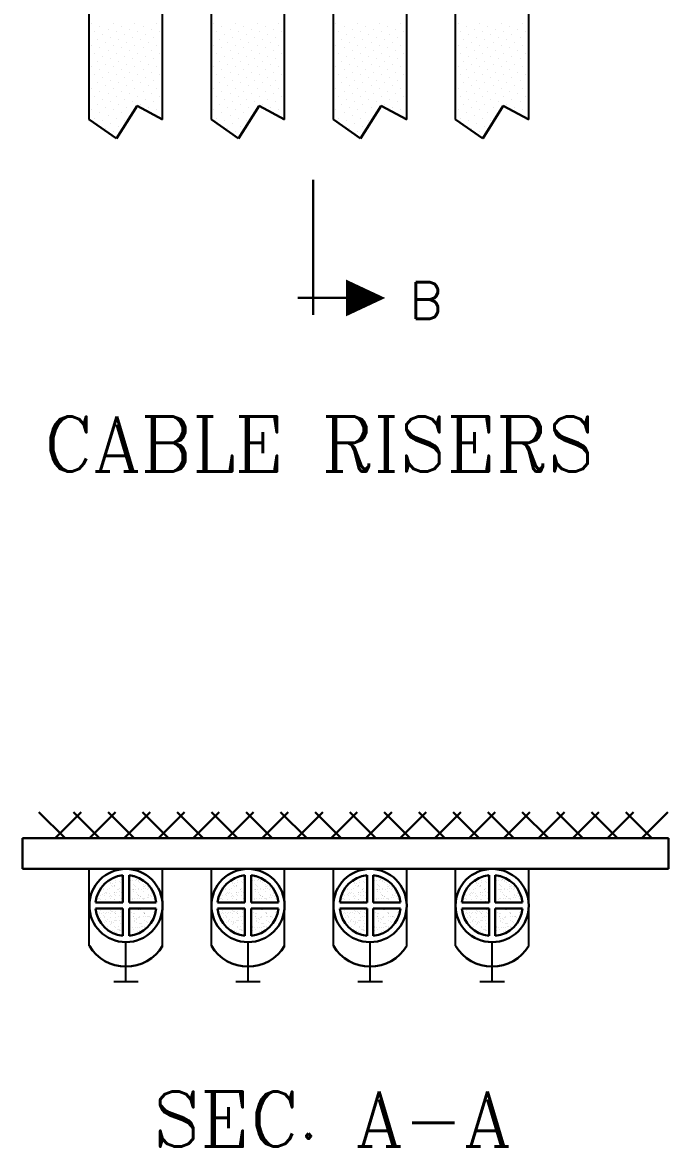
# Model space of a CAD drawing. Extents: x -508 to 92, y -98 to -31.
# Drawn here: x -126.67 to -121.66, y -60.03 to -51.32 of the extents above; entities that cross this region are included whole.
import ezdxf
from ezdxf.enums import TextEntityAlignment as Align

# ---------------------------------------------------------------- set-up
doc = ezdxf.new("R2010")
doc.units = 0
doc.header["$MEASUREMENT"] = 0
doc.linetypes.add('CENTER', pattern=[2, 1.25, -0.25, 0.25, -0.25])
doc.layers.get('0').update_dxf_attribs({"linetype": 'CONTINUOUS', "lineweight": 30})
doc.layers.add('BLUE', color=3, linetype='CONTINUOUS')
doc.layers.add('SPARE', color=7, linetype='CONTINUOUS')
doc.styles.add('ROMANC', font='ROMANC')
doc.styles.add('S', font='ROMANS')

# ---------------------------------------------------------------- blocks, each defined once
blk = doc.blocks.new('*X17')
at = {"color": 0}
for p, q in [((19.5571, 14.1012), (19.3438, 14.3145)), ((19.4752, 14.1012), (19.6885, 14.3145)), ((19.8399, 14.1012), (19.6267, 14.3145)), ((19.7581, 14.1012), (19.9713, 14.3145)), ((20.1228, 14.1012), (19.9095, 14.3145)), ((20.0409, 14.1012), (20.2542, 14.3145)), ((20.4056, 14.1012), (20.1923, 14.3145)), ((20.3237, 14.1012), (20.537, 14.3145)), ((20.6885, 14.1012), (20.4752, 14.3145)), ((20.6066, 14.1012), (20.8199, 14.3145)), ((20.9713, 14.1012), (20.758, 14.3145)), ((20.8894, 14.1012), (21.1027, 14.3145)), ((21.2541, 14.1012), (21.0409, 14.3145)), ((21.1723, 14.1012), (21.3855, 14.3145)), ((21.537, 14.1012), (21.3237, 14.3145)), ((21.4551, 14.1012), (21.6684, 14.3145)), ((21.8198, 14.1012), (21.6066, 14.3145)), ((21.738, 14.1012), (21.9512, 14.3145)), ((22.1027, 14.1012), (21.8894, 14.3145)), ((22.0208, 14.1012), (22.2341, 14.3145)), ((22.3855, 14.1012), (22.1722, 14.3145)), ((22.3036, 14.1012), (22.5169, 14.3145)), ((22.6684, 14.1012), (22.4551, 14.3145)), ((22.5865, 14.1012), (22.7997, 14.3145)), ((22.9512, 14.1012), (22.7379, 14.3145)), ((22.8693, 14.1012), (23.0826, 14.3145)), ((23.234, 14.1012), (23.0208, 14.3145)), ((23.1522, 14.1012), (23.3654, 14.3145)), ((23.5169, 14.1012), (23.3036, 14.3145)), ((23.435, 14.1012), (23.6483, 14.3145)), ((23.7997, 14.1012), (23.5865, 14.3145)), ((23.7179, 14.1012), (23.9311, 14.3145)), ((24.0826, 14.1012), (23.8693, 14.3145)), ((24.0007, 14.1012), (24.214, 14.3145)), ((24.3654, 14.1012), (24.1521, 14.3145)), ((24.2835, 14.1012), (24.4968, 14.3145))]:
    blk.add_line(p, q, dxfattribs=at)
blk = doc.blocks.new('*X16')
at = {"color": 0}
for p, q in [((19.8912, 13.7262), (19.8912, 13.7262)), ((19.9193, 13.744), (19.9193, 13.744)), ((19.9295, 13.7409), (19.9295, 13.7409)), ((19.932, 13.7315), (19.932, 13.7315)), ((19.9476, 13.7336), (19.9476, 13.7336)), ((19.9598, 13.775), (19.9598, 13.775)), ((19.9711, 13.7548), (19.9711, 13.7548)), ((19.972, 13.7368), (19.972, 13.7368)), ((19.9935, 13.7912), (19.9935, 13.7912)), ((20.0003, 13.7469), (20.0003, 13.7469)), ((20.0064, 13.792), (20.0064, 13.792)), ((20.0127, 13.7422), (20.0127, 13.7422)), ((20.019, 13.7839), (20.019, 13.7839)), ((20.0196, 13.7673), (20.0196, 13.7673)), ((20.0283, 13.7442), (20.0283, 13.7442)), ((20.0935, 13.7528), (20.0935, 13.7528)), ((20.0998, 13.7922), (20.0998, 13.7922)), ((20.1091, 13.7549), (20.1091, 13.7549)), ((20.1098, 13.7936), (20.1098, 13.7936)), ((20.1125, 13.7841), (20.1125, 13.7841)), ((20.1175, 13.7776), (20.1175, 13.7776)), ((20.1335, 13.7581), (20.1335, 13.7581)), ((20.1397, 13.7662), (20.1397, 13.7662)), ((20.1452, 13.7612), (20.1452, 13.7612)), ((20.1556, 13.7475), (20.1556, 13.7475)), ((20.158, 13.7551), (20.158, 13.7551)), ((20.1713, 13.7373), (20.1713, 13.7373)), ((20.1742, 13.7634), (20.1742, 13.7634)), ((19.8381, 13.6415), (19.8381, 13.6415)), ((19.868, 13.6414), (19.868, 13.6414)), ((19.8691, 13.6873), (19.8691, 13.6873)), ((19.8747, 13.6822), (19.8747, 13.6822)), ((19.8789, 13.6469), (19.8789, 13.6469)), ((19.8806, 13.6334), (19.8806, 13.6334)), ((19.8831, 13.7162), (19.8831, 13.7162)), ((19.885, 13.6584), (19.885, 13.6584)), ((19.8945, 13.6489), (19.8945, 13.6489)), ((19.9008, 13.6583), (19.9008, 13.6583)), ((19.9019, 13.6795), (19.9019, 13.6795)), ((19.9189, 13.6522), (19.9189, 13.6522)), ((19.9212, 13.6862), (19.9212, 13.6862)), ((19.9372, 13.7167), (19.9372, 13.7167)), ((19.9498, 13.7086), (19.9498, 13.7086)), ((19.9593, 13.7136), (19.9593, 13.7136)), ((19.9596, 13.6575), (19.9596, 13.6575)), ((19.9614, 13.6416), (19.9614, 13.6416)), ((19.9617, 13.7172), (19.9617, 13.7172)), ((19.9635, 13.6594), (19.9635, 13.6594)), ((19.9648, 13.7085), (19.9648, 13.7085)), ((19.9741, 13.6335), (19.9741, 13.6335)), ((19.9752, 13.6596), (19.9752, 13.6596)), ((19.9909, 13.6846), (19.9909, 13.6846)), ((19.9954, 13.6796), (19.9954, 13.6796)), ((19.9996, 13.6628), (19.9996, 13.6628)), ((20.0022, 13.6891), (20.0022, 13.6891)), ((20.0208, 13.6572), (20.0208, 13.6572)), ((20.0263, 13.6522), (20.0263, 13.6522)), ((20.0306, 13.7169), (20.0306, 13.7169)), ((20.0826, 13.6323), (20.0826, 13.6323)), ((20.0888, 13.6798), (20.0888, 13.6798)), ((20.111, 13.6836), (20.111, 13.6836)), ((20.1165, 13.6785), (20.1165, 13.6785)), ((20.1194, 13.7198), (20.1194, 13.7198)), ((20.1211, 13.6788), (20.1211, 13.6788)), ((20.1213, 13.662), (20.1213, 13.662)), ((20.124, 13.717), (20.124, 13.717)), ((20.1367, 13.709), (20.1367, 13.709)), ((20.1367, 13.6808), (20.1367, 13.6808)), ((20.1426, 13.6546), (20.1426, 13.6546)), ((20.1483, 13.6419), (20.1483, 13.6419)), ((20.1575, 13.6897), (20.1575, 13.6897)), ((20.1594, 13.6319), (20.1594, 13.6319)), ((20.1609, 13.6339), (20.1609, 13.6339)), ((20.1611, 13.684), (20.1611, 13.684)), ((20.1822, 13.68), (20.1822, 13.68)), ((20.198, 13.7208), (20.198, 13.7208)), ((20.1998, 13.663), (20.1998, 13.663)), ((20.2012, 13.7099), (20.2012, 13.7099)), ((20.2019, 13.6894), (20.2019, 13.6894)), ((20.2067, 13.7048), (20.2067, 13.7048)), ((20.2175, 13.7172), (20.2175, 13.7172)), ((20.2175, 13.6915), (20.2175, 13.6915)), ((20.2301, 13.7092), (20.2301, 13.7092)), ((20.2328, 13.6809), (20.2328, 13.6809)), ((20.2385, 13.6927), (20.2385, 13.6927)), ((20.2404, 13.6349), (20.2404, 13.6349)), ((20.2417, 13.6421), (20.2417, 13.6421)), ((20.2419, 13.6947), (20.2419, 13.6947)), ((20.2543, 13.634), (20.2543, 13.634)), ((20.2627, 13.6536), (20.2627, 13.6536)), ((20.2682, 13.6485), (20.2682, 13.6485)), ((20.2766, 13.6626), (20.2766, 13.6626)), ((19.8328, 13.6042), (19.8328, 13.6042)), ((19.8404, 13.6046), (19.8404, 13.6046)), ((19.846, 13.5995), (19.846, 13.5995)), ((19.8463, 13.6288), (19.8463, 13.6288)), ((19.8721, 13.5756), (19.8721, 13.5756)), ((19.8869, 13.6006), (19.8869, 13.6006)), ((19.9231, 13.6284), (19.9231, 13.6284)), ((19.9262, 13.6043), (19.9262, 13.6043)), ((19.9306, 13.6309), (19.9306, 13.6309)), ((19.9361, 13.6258), (19.9361, 13.6258)), ((19.9465, 13.5781), (19.9465, 13.5781)), ((19.9622, 13.6019), (19.9622, 13.6019)), ((19.9654, 13.6016), (19.9654, 13.6016)), ((19.9873, 13.5835), (19.9873, 13.5835)), ((20.0029, 13.5855), (20.0029, 13.5855)), ((20.0041, 13.6313), (20.0041, 13.6313)), ((20.0196, 13.6045), (20.0196, 13.6045)), ((20.0273, 13.5887), (20.0273, 13.5887)), ((20.0823, 13.6009), (20.0823, 13.6009)), ((20.0837, 13.5962), (20.0837, 13.5962)), ((20.0878, 13.5958), (20.0878, 13.5958)), ((20.108, 13.5994), (20.108, 13.5994)), ((20.113, 13.6047), (20.113, 13.6047)), ((20.1232, 13.6042), (20.1232, 13.6042)), ((20.1488, 13.6047), (20.1488, 13.6047)), ((20.1644, 13.6068), (20.1644, 13.6068)), ((20.1725, 13.6272), (20.1725, 13.6272)), ((20.178, 13.6222), (20.178, 13.6222)), ((20.1888, 13.61), (20.1888, 13.61)), ((20.2017, 13.6052), (20.2017, 13.6052)), ((20.2041, 13.5982), (20.2041, 13.5982)), ((20.2065, 13.6049), (20.2065, 13.6049)), ((20.2295, 13.6154), (20.2295, 13.6154)), ((20.2423, 13.5771), (20.2423, 13.5771)), ((20.2452, 13.6174), (20.2452, 13.6174)), ((20.2695, 13.6206), (20.2695, 13.6206)), ((20.2785, 13.6048), (20.2785, 13.6048)), ((20.2943, 13.6246), (20.2943, 13.6246)), ((20.2999, 13.605), (20.2999, 13.605)), ((19.8117, 13.5219), (19.8117, 13.5219)), ((19.8173, 13.5168), (19.8173, 13.5168)), ((19.823, 13.491), (19.823, 13.491)), ((19.8357, 13.4829), (19.8357, 13.4829)), ((19.8434, 13.4929), (19.8434, 13.4929)), ((19.8501, 13.5131), (19.8501, 13.5131)), ((19.852, 13.4553), (19.852, 13.4553)), ((19.8534, 13.4882), (19.8534, 13.4882)), ((19.8691, 13.4902), (19.8691, 13.4902)), ((19.8732, 13.4656), (19.8732, 13.4656)), ((19.8788, 13.4605), (19.8788, 13.4605)), ((19.8812, 13.4539), (19.8812, 13.4539)), ((19.8907, 13.485), (19.8907, 13.485)), ((19.8934, 13.4935), (19.8934, 13.4935)), ((19.9164, 13.4912), (19.9164, 13.4912)), ((19.9269, 13.5128), (19.9269, 13.5128)), ((19.9288, 13.455), (19.9288, 13.455)), ((19.9291, 13.4831), (19.9291, 13.4831)), ((19.9335, 13.5193), (19.9335, 13.5193)), ((19.9342, 13.4988), (19.9342, 13.4988)), ((19.9498, 13.5009), (19.9498, 13.5009)), ((19.9634, 13.4919), (19.9634, 13.4919)), ((19.9689, 13.4868), (19.9689, 13.4868)), ((19.9692, 13.486), (19.9692, 13.486)), ((19.9742, 13.5041), (19.9742, 13.5041)), ((19.9746, 13.4541), (19.9746, 13.4541)), ((19.995, 13.4629), (19.995, 13.4629)), ((20.0079, 13.5157), (20.0079, 13.5157)), ((20.0098, 13.4579), (20.0098, 13.4579)), ((20.0099, 13.4913), (20.0099, 13.4913)), ((20.0149, 13.5094), (20.0149, 13.5094)), ((20.0225, 13.4833), (20.0225, 13.4833)), ((20.0306, 13.5115), (20.0306, 13.5115)), ((20.0852, 13.4892), (20.0852, 13.4892)), ((20.0864, 13.5167), (20.0864, 13.5167)), ((20.0883, 13.4589), (20.0883, 13.4589)), ((20.0957, 13.5201), (20.0957, 13.5201)), ((20.1033, 13.4915), (20.1033, 13.4915)), ((20.1113, 13.5221), (20.1113, 13.5221)), ((20.1151, 13.4619), (20.1151, 13.4619)), ((20.1159, 13.4834), (20.1159, 13.4834)), ((20.1206, 13.4568), (20.1206, 13.4568)), ((20.127, 13.4886), (20.127, 13.4886)), ((20.139, 13.4481), (20.139, 13.4481)), ((20.1615, 13.4544), (20.1615, 13.4544)), ((20.1632, 13.5163), (20.1632, 13.5163)), ((20.1634, 13.4513), (20.1634, 13.4513)), ((20.1651, 13.4585), (20.1651, 13.4585)), ((20.1754, 13.5156), (20.1754, 13.5156)), ((20.1967, 13.4917), (20.1967, 13.4917)), ((20.2041, 13.4567), (20.2041, 13.4567)), ((20.2053, 13.4882), (20.2053, 13.4882)), ((20.2055, 13.4896), (20.2055, 13.4896)), ((20.2094, 13.4836), (20.2094, 13.4836)), ((20.2108, 13.4831), (20.2108, 13.4831)), ((20.2197, 13.4587), (20.2197, 13.4587)), ((20.2369, 13.4592), (20.2369, 13.4592)), ((20.2441, 13.4619), (20.2441, 13.4619)), ((20.2442, 13.5192), (20.2442, 13.5192)), ((20.2461, 13.4614), (20.2461, 13.4614)), ((20.2549, 13.4546), (20.2549, 13.4546)), ((20.2823, 13.4892), (20.2823, 13.4892)), ((20.2849, 13.4673), (20.2849, 13.4673)), ((20.2901, 13.4918), (20.2901, 13.4918)), ((20.2954, 13.5145), (20.2954, 13.5145)), ((20.301, 13.5095), (20.301, 13.5095)), ((19.8472, 13.4159), (19.8472, 13.4159)), ((19.8599, 13.4078), (19.8599, 13.4078)), ((19.8811, 13.4142), (19.8811, 13.4142)), ((19.8926, 13.4272), (19.8926, 13.4272)), ((19.8945, 13.3694), (19.8945, 13.3694)), ((19.8967, 13.4162), (19.8967, 13.4162)), ((19.9049, 13.4366), (19.9049, 13.4366)), ((19.9054, 13.3788), (19.9054, 13.3788)), ((19.9211, 13.4194), (19.9211, 13.4194)), ((19.9306, 13.3972), (19.9306, 13.3972)), ((19.9347, 13.4092), (19.9347, 13.4092)), ((19.9402, 13.4042), (19.9402, 13.4042)), ((19.9407, 13.416), (19.9407, 13.416)), ((19.9533, 13.408), (19.9533, 13.408)), ((19.9619, 13.4248), (19.9619, 13.4248)), ((19.9663, 13.3802), (19.9663, 13.3802)), ((19.9711, 13.4282), (19.9711, 13.4282)), ((19.973, 13.3704), (19.973, 13.3704)), ((19.9775, 13.4268), (19.9775, 13.4268)), ((19.9989, 13.379), (19.9989, 13.379)), ((20.0019, 13.4301), (20.0019, 13.4301)), ((20.0117, 13.4001), (20.0117, 13.4001)), ((20.0249, 13.4355), (20.0249, 13.4355)), ((20.0295, 13.356), (20.0295, 13.356)), ((20.0304, 13.4305), (20.0304, 13.4305)), ((20.0826, 13.4407), (20.0826, 13.4407)), ((20.0859, 13.3634), (20.0859, 13.3634)), ((20.0864, 13.3792), (20.0864, 13.3792)), ((20.0902, 13.4011), (20.0902, 13.4011)), ((20.0919, 13.3741), (20.0919, 13.3741)), ((20.0923, 13.3791), (20.0923, 13.3791)), ((20.1103, 13.3667), (20.1103, 13.3667)), ((20.1234, 13.446), (20.1234, 13.446)), ((20.1275, 13.4164), (20.1275, 13.4164)), ((20.1289, 13.4308), (20.1289, 13.4308)), ((20.1308, 13.373), (20.1308, 13.373)), ((20.1402, 13.4083), (20.1402, 13.4083)), ((20.1467, 13.4329), (20.1467, 13.4329)), ((20.151, 13.372), (20.151, 13.372)), ((20.1666, 13.3741), (20.1666, 13.3741)), ((20.1669, 13.4007), (20.1669, 13.4007)), ((20.1766, 13.4055), (20.1766, 13.4055)), ((20.1821, 13.4005), (20.1821, 13.4005)), ((20.1857, 13.3793), (20.1857, 13.3793)), ((20.191, 13.3773), (20.191, 13.3773)), ((20.2074, 13.4318), (20.2074, 13.4318)), ((20.2082, 13.3766), (20.2082, 13.3766)), ((20.2093, 13.374), (20.2093, 13.374)), ((20.2209, 13.4166), (20.2209, 13.4166)), ((20.2318, 13.3826), (20.2318, 13.3826)), ((20.2336, 13.4085), (20.2336, 13.4085)), ((20.248, 13.4036), (20.248, 13.4036)), ((20.2668, 13.4319), (20.2668, 13.4319)), ((20.2723, 13.4268), (20.2723, 13.4268)), ((19.9244, 13.3422), (19.9244, 13.3422)), ((19.9325, 13.3394), (19.9325, 13.3394)), ((19.9488, 13.3454), (19.9488, 13.3454)), ((19.9649, 13.3409), (19.9649, 13.3409)), ((19.9776, 13.3329), (19.9776, 13.3329)), ((19.9895, 13.3508), (19.9895, 13.3508)), ((19.9962, 13.3529), (19.9962, 13.3529)), ((20.0017, 13.3478), (20.0017, 13.3478)), ((20.0051, 13.3528), (20.0051, 13.3528)), ((20.0136, 13.3423), (20.0136, 13.3423)), ((20.0231, 13.3038), (20.0231, 13.3038)), ((20.0278, 13.3239), (20.0278, 13.3239)), ((20.0921, 13.3433), (20.0921, 13.3433)), ((20.118, 13.3502), (20.118, 13.3502)), ((20.1327, 13.3152), (20.1327, 13.3152)), ((20.1479, 13.3229), (20.1479, 13.3229)), ((20.1517, 13.3413), (20.1517, 13.3413)), ((20.1644, 13.3332), (20.1644, 13.3332)), ((20.1688, 13.3429), (20.1688, 13.3429))]:
    blk.add_line(p, q, dxfattribs=at)

msp = doc.modelspace()

# ---------------------------------------------------------------- linework, layer by layer
at = {"color": 0}
for p, q in [((-126.1295, -51.3338), (-126.1295, -51.3338)), ((-126.0668, -51.3547), (-126.0668, -51.3547)), ((-125.9624, -51.3338), (-125.9624, -51.3338)), ((-125.8997, -51.3547), (-125.8997, -51.3547)), ((-125.7953, -51.3338), (-125.7953, -51.3338)), ((-125.7326, -51.3547), (-125.7326, -51.3547)), ((-125.6282, -51.3338), (-125.6282, -51.3338)), ((-125.1842, -51.3338), (-125.1842, -51.3338)), ((-125.1215, -51.3547), (-125.1215, -51.3547)), ((-125.0171, -51.3338), (-125.0171, -51.3338)), ((-124.9544, -51.3547), (-124.9544, -51.3547)), ((-124.85, -51.3338), (-124.85, -51.3338)), ((-124.7873, -51.3547), (-124.7873, -51.3547)), ((-124.6829, -51.3338), (-124.6829, -51.3338)), ((-124.2389, -51.3338), (-124.2389, -51.3338)), ((-124.1762, -51.3547), (-124.1762, -51.3547)), ((-124.0718, -51.3338), (-124.0718, -51.3338)), ((-124.0091, -51.3547), (-124.0091, -51.3547)), ((-123.9047, -51.3338), (-123.9047, -51.3338)), ((-123.842, -51.3547), (-123.842, -51.3547)), ((-123.7376, -51.3338), (-123.7376, -51.3338)), ((-123.2936, -51.3338), (-123.2936, -51.3338)), ((-123.231, -51.3547), (-123.231, -51.3547)), ((-123.1265, -51.3338), (-123.1265, -51.3338)), ((-123.0639, -51.3547), (-123.0639, -51.3547)), ((-122.9594, -51.3338), (-122.9594, -51.3338)), ((-122.8968, -51.3547), (-122.8968, -51.3547)), ((-122.7923, -51.3338), (-122.7923, -51.3338)), ((-126.1086, -51.3965), (-126.1086, -51.3965)), ((-126.0459, -51.4174), (-126.0459, -51.4174)), ((-126.0042, -51.3756), (-126.0042, -51.3756)), ((-125.9833, -51.4383), (-125.9833, -51.4383)), ((-125.9415, -51.3965), (-125.9415, -51.3965)), ((-125.8788, -51.4174), (-125.8788, -51.4174)), ((-125.837, -51.3756), (-125.837, -51.3756)), ((-125.8162, -51.4383), (-125.8162, -51.4383)), ((-125.7744, -51.3965), (-125.7744, -51.3965)), ((-125.7117, -51.4174), (-125.7117, -51.4174)), ((-125.6699, -51.3756), (-125.6699, -51.3756)), ((-125.6491, -51.4383), (-125.6491, -51.4383)), ((-125.6073, -51.3965), (-125.6073, -51.3965)), ((-125.1633, -51.3965), (-125.1633, -51.3965)), ((-125.1006, -51.4174), (-125.1006, -51.4174)), ((-125.0589, -51.3756), (-125.0589, -51.3756)), ((-125.038, -51.4383), (-125.038, -51.4383)), ((-124.9962, -51.3965), (-124.9962, -51.3965)), ((-124.9335, -51.4174), (-124.9335, -51.4174)), ((-124.8918, -51.3756), (-124.8918, -51.3756)), ((-124.8709, -51.4383), (-124.8709, -51.4383)), ((-124.8291, -51.3965), (-124.8291, -51.3965)), ((-124.7664, -51.4174), (-124.7664, -51.4174)), ((-124.7247, -51.3756), (-124.7247, -51.3756)), ((-124.7038, -51.4383), (-124.7038, -51.4383)), ((-124.662, -51.3965), (-124.662, -51.3965)), ((-124.218, -51.3965), (-124.218, -51.3965)), ((-124.1554, -51.4174), (-124.1554, -51.4174)), ((-124.1136, -51.3756), (-124.1136, -51.3756)), ((-124.0927, -51.4383), (-124.0927, -51.4383)), ((-124.0509, -51.3965), (-124.0509, -51.3965)), ((-123.9883, -51.4174), (-123.9883, -51.4174)), ((-123.9465, -51.3756), (-123.9465, -51.3756)), ((-123.9256, -51.4383), (-123.9256, -51.4383)), ((-123.8838, -51.3965), (-123.8838, -51.3965)), ((-123.8211, -51.4174), (-123.8211, -51.4174)), ((-123.7794, -51.3756), (-123.7794, -51.3756)), ((-123.7585, -51.4383), (-123.7585, -51.4383)), ((-123.7167, -51.3965), (-123.7167, -51.3965)), ((-123.2727, -51.3965), (-123.2727, -51.3965)), ((-123.2101, -51.4174), (-123.2101, -51.4174)), ((-123.1683, -51.3756), (-123.1683, -51.3756)), ((-123.1474, -51.4383), (-123.1474, -51.4383)), ((-123.1056, -51.3965), (-123.1056, -51.3965)), ((-123.043, -51.4174), (-123.043, -51.4174)), ((-123.0012, -51.3756), (-123.0012, -51.3756)), ((-122.9803, -51.4383), (-122.9803, -51.4383)), ((-122.9385, -51.3965), (-122.9385, -51.3965)), ((-122.8759, -51.4174), (-122.8759, -51.4174)), ((-122.8341, -51.3756), (-122.8341, -51.3756)), ((-122.8132, -51.4383), (-122.8132, -51.4383)), ((-122.7714, -51.3965), (-122.7714, -51.3965)), ((-126.1295, -51.5009), (-126.1295, -51.5009)), ((-126.0877, -51.4591), (-126.0877, -51.4591)), ((-126.0668, -51.5218), (-126.0668, -51.5218)), ((-126.025, -51.48), (-126.025, -51.48)), ((-126.0042, -51.5427), (-126.0042, -51.5427)), ((-125.9624, -51.5009), (-125.9624, -51.5009)), ((-125.9206, -51.4591), (-125.9206, -51.4591)), ((-125.8997, -51.5218), (-125.8997, -51.5218)), ((-125.8579, -51.48), (-125.8579, -51.48)), ((-125.837, -51.5427), (-125.837, -51.5427)), ((-125.7953, -51.5009), (-125.7953, -51.5009)), ((-125.7535, -51.4591), (-125.7535, -51.4591)), ((-125.7326, -51.5218), (-125.7326, -51.5218)), ((-125.6908, -51.48), (-125.6908, -51.48)), ((-125.6699, -51.5427), (-125.6699, -51.5427)), ((-125.6282, -51.5009), (-125.6282, -51.5009)), ((-125.5864, -51.4591), (-125.5864, -51.4591)), ((-125.1842, -51.5009), (-125.1842, -51.5009)), ((-125.1424, -51.4591), (-125.1424, -51.4591)), ((-125.1215, -51.5218), (-125.1215, -51.5218)), ((-125.0798, -51.48), (-125.0798, -51.48)), ((-125.0589, -51.5427), (-125.0589, -51.5427)), ((-125.0171, -51.5009), (-125.0171, -51.5009)), ((-124.9753, -51.4591), (-124.9753, -51.4591)), ((-124.9544, -51.5218), (-124.9544, -51.5218)), ((-124.9126, -51.48), (-124.9126, -51.48)), ((-124.8918, -51.5427), (-124.8918, -51.5427)), ((-124.85, -51.5009), (-124.85, -51.5009)), ((-124.8082, -51.4591), (-124.8082, -51.4591)), ((-124.7873, -51.5218), (-124.7873, -51.5218)), ((-124.7455, -51.48), (-124.7455, -51.48)), ((-124.7247, -51.5427), (-124.7247, -51.5427)), ((-124.6829, -51.5009), (-124.6829, -51.5009)), ((-124.6411, -51.4591), (-124.6411, -51.4591)), ((-124.2389, -51.5009), (-124.2389, -51.5009)), ((-124.1971, -51.4591), (-124.1971, -51.4591)), ((-124.1762, -51.5218), (-124.1762, -51.5218)), ((-124.1345, -51.48), (-124.1345, -51.48)), ((-124.1136, -51.5427), (-124.1136, -51.5427)), ((-124.0718, -51.5009), (-124.0718, -51.5009)), ((-124.03, -51.4591), (-124.03, -51.4591)), ((-124.0091, -51.5218), (-124.0091, -51.5218)), ((-123.9674, -51.48), (-123.9674, -51.48)), ((-123.9465, -51.5427), (-123.9465, -51.5427)), ((-123.9047, -51.5009), (-123.9047, -51.5009)), ((-123.8629, -51.4591), (-123.8629, -51.4591)), ((-123.842, -51.5218), (-123.842, -51.5218)), ((-123.8003, -51.48), (-123.8003, -51.48)), ((-123.7794, -51.5427), (-123.7794, -51.5427)), ((-123.7376, -51.5009), (-123.7376, -51.5009)), ((-123.6958, -51.4591), (-123.6958, -51.4591)), ((-123.2936, -51.5009), (-123.2936, -51.5009)), ((-123.2518, -51.4591), (-123.2518, -51.4591)), ((-123.231, -51.5218), (-123.231, -51.5218)), ((-123.1892, -51.48), (-123.1892, -51.48)), ((-123.1683, -51.5427), (-123.1683, -51.5427)), ((-123.1265, -51.5009), (-123.1265, -51.5009)), ((-123.0847, -51.4591), (-123.0847, -51.4591)), ((-123.0639, -51.5218), (-123.0639, -51.5218)), ((-123.0221, -51.48), (-123.0221, -51.48)), ((-123.0012, -51.5427), (-123.0012, -51.5427)), ((-122.9594, -51.5009), (-122.9594, -51.5009)), ((-122.9176, -51.4591), (-122.9176, -51.4591)), ((-122.8968, -51.5218), (-122.8968, -51.5218)), ((-122.855, -51.48), (-122.855, -51.48)), ((-122.8341, -51.5427), (-122.8341, -51.5427)), ((-122.7923, -51.5009), (-122.7923, -51.5009)), ((-122.7505, -51.4591), (-122.7505, -51.4591)), ((-126.1086, -51.5636), (-126.1086, -51.5636)), ((-126.0877, -51.6263), (-126.0877, -51.6263)), ((-126.0459, -51.5845), (-126.0459, -51.5845)), ((-125.9833, -51.6054), (-125.9833, -51.6054)), ((-125.9415, -51.5636), (-125.9415, -51.5636)), ((-125.9206, -51.6263), (-125.9206, -51.6263)), ((-125.8788, -51.5845), (-125.8788, -51.5845)), ((-125.8162, -51.6054), (-125.8162, -51.6054)), ((-125.7744, -51.5636), (-125.7744, -51.5636)), ((-125.7535, -51.6263), (-125.7535, -51.6263)), ((-125.7117, -51.5845), (-125.7117, -51.5845)), ((-125.6491, -51.6054), (-125.6491, -51.6054)), ((-125.6073, -51.5636), (-125.6073, -51.5636)), ((-125.5864, -51.6263), (-125.5864, -51.6263)), ((-125.1633, -51.5636), (-125.1633, -51.5636)), ((-125.1424, -51.6263), (-125.1424, -51.6263)), ((-125.1006, -51.5845), (-125.1006, -51.5845)), ((-125.038, -51.6054), (-125.038, -51.6054)), ((-124.9962, -51.5636), (-124.9962, -51.5636)), ((-124.9753, -51.6263), (-124.9753, -51.6263)), ((-124.9335, -51.5845), (-124.9335, -51.5845)), ((-124.8709, -51.6054), (-124.8709, -51.6054)), ((-124.8291, -51.5636), (-124.8291, -51.5636)), ((-124.8082, -51.6263), (-124.8082, -51.6263)), ((-124.7664, -51.5845), (-124.7664, -51.5845)), ((-124.7038, -51.6054), (-124.7038, -51.6054)), ((-124.662, -51.5636), (-124.662, -51.5636)), ((-124.6411, -51.6263), (-124.6411, -51.6263)), ((-124.218, -51.5636), (-124.218, -51.5636)), ((-124.1971, -51.6263), (-124.1971, -51.6263)), ((-124.1554, -51.5845), (-124.1554, -51.5845)), ((-124.0927, -51.6054), (-124.0927, -51.6054)), ((-124.0509, -51.5636), (-124.0509, -51.5636)), ((-124.03, -51.6263), (-124.03, -51.6263)), ((-123.9883, -51.5845), (-123.9883, -51.5845)), ((-123.9256, -51.6054), (-123.9256, -51.6054)), ((-123.8838, -51.5636), (-123.8838, -51.5636)), ((-123.8629, -51.6263), (-123.8629, -51.6263)), ((-123.8211, -51.5845), (-123.8211, -51.5845)), ((-123.7585, -51.6054), (-123.7585, -51.6054)), ((-123.7167, -51.5636), (-123.7167, -51.5636)), ((-123.6958, -51.6263), (-123.6958, -51.6263)), ((-123.2727, -51.5636), (-123.2727, -51.5636)), ((-123.2518, -51.6263), (-123.2518, -51.6263)), ((-123.2101, -51.5845), (-123.2101, -51.5845)), ((-123.1474, -51.6054), (-123.1474, -51.6054)), ((-123.1056, -51.5636), (-123.1056, -51.5636)), ((-123.0847, -51.6263), (-123.0847, -51.6263)), ((-123.043, -51.5845), (-123.043, -51.5845)), ((-122.9803, -51.6054), (-122.9803, -51.6054)), ((-122.9385, -51.5636), (-122.9385, -51.5636)), ((-122.9176, -51.6263), (-122.9176, -51.6263)), ((-122.8759, -51.5845), (-122.8759, -51.5845)), ((-122.8132, -51.6054), (-122.8132, -51.6054)), ((-122.7714, -51.5636), (-122.7714, -51.5636)), ((-122.7505, -51.6263), (-122.7505, -51.6263)), ((-126.1295, -51.668), (-126.1295, -51.668)), ((-126.0668, -51.6889), (-126.0668, -51.6889)), ((-126.025, -51.6471), (-126.025, -51.6471)), ((-126.0042, -51.7098), (-126.0042, -51.7098)), ((-125.9624, -51.668), (-125.9624, -51.668)), ((-125.8997, -51.6889), (-125.8997, -51.6889)), ((-125.8579, -51.6471), (-125.8579, -51.6471)), ((-125.837, -51.7098), (-125.837, -51.7098)), ((-125.7953, -51.668), (-125.7953, -51.668)), ((-125.7326, -51.6889), (-125.7326, -51.6889)), ((-125.6908, -51.6471), (-125.6908, -51.6471)), ((-125.6699, -51.7098), (-125.6699, -51.7098)), ((-125.6282, -51.668), (-125.6282, -51.668)), ((-125.1842, -51.668), (-125.1842, -51.668)), ((-125.1215, -51.6889), (-125.1215, -51.6889)), ((-125.0798, -51.6471), (-125.0798, -51.6471)), ((-125.0589, -51.7098), (-125.0589, -51.7098)), ((-125.0171, -51.668), (-125.0171, -51.668)), ((-124.9544, -51.6889), (-124.9544, -51.6889)), ((-124.9126, -51.6471), (-124.9126, -51.6471)), ((-124.8918, -51.7098), (-124.8918, -51.7098)), ((-124.85, -51.668), (-124.85, -51.668)), ((-124.7873, -51.6889), (-124.7873, -51.6889)), ((-124.7455, -51.6471), (-124.7455, -51.6471)), ((-124.7247, -51.7098), (-124.7247, -51.7098)), ((-124.6829, -51.668), (-124.6829, -51.668)), ((-124.2389, -51.668), (-124.2389, -51.668)), ((-124.1762, -51.6889), (-124.1762, -51.6889)), ((-124.1345, -51.6471), (-124.1345, -51.6471)), ((-124.1136, -51.7098), (-124.1136, -51.7098)), ((-124.0718, -51.668), (-124.0718, -51.668)), ((-124.0091, -51.6889), (-124.0091, -51.6889)), ((-123.9674, -51.6471), (-123.9674, -51.6471)), ((-123.9465, -51.7098), (-123.9465, -51.7098)), ((-123.9047, -51.668), (-123.9047, -51.668)), ((-123.842, -51.6889), (-123.842, -51.6889)), ((-123.8003, -51.6471), (-123.8003, -51.6471)), ((-123.7794, -51.7098), (-123.7794, -51.7098)), ((-123.7376, -51.668), (-123.7376, -51.668)), ((-123.2936, -51.668), (-123.2936, -51.668)), ((-123.231, -51.6889), (-123.231, -51.6889)), ((-123.1892, -51.6471), (-123.1892, -51.6471)), ((-123.1683, -51.7098), (-123.1683, -51.7098)), ((-123.1265, -51.668), (-123.1265, -51.668)), ((-123.0639, -51.6889), (-123.0639, -51.6889)), ((-123.0221, -51.6471), (-123.0221, -51.6471)), ((-123.0012, -51.7098), (-123.0012, -51.7098)), ((-122.9594, -51.668), (-122.9594, -51.668)), ((-122.8968, -51.6889), (-122.8968, -51.6889)), ((-122.855, -51.6471), (-122.855, -51.6471)), ((-122.8341, -51.7098), (-122.8341, -51.7098)), ((-122.7923, -51.668), (-122.7923, -51.668)), ((-126.1086, -51.7307), (-126.1086, -51.7307)), ((-126.0877, -51.7934), (-126.0877, -51.7934)), ((-126.0459, -51.7516), (-126.0459, -51.7516)), ((-125.9833, -51.7725), (-125.9833, -51.7725)), ((-125.9415, -51.7307), (-125.9415, -51.7307)), ((-125.9206, -51.7934), (-125.9206, -51.7934)), ((-125.8788, -51.7516), (-125.8788, -51.7516)), ((-125.8162, -51.7725), (-125.8162, -51.7725)), ((-125.7744, -51.7307), (-125.7744, -51.7307)), ((-125.7535, -51.7934), (-125.7535, -51.7934)), ((-125.7117, -51.7516), (-125.7117, -51.7516)), ((-125.6491, -51.7725), (-125.6491, -51.7725)), ((-125.6073, -51.7307), (-125.6073, -51.7307)), ((-125.5864, -51.7934), (-125.5864, -51.7934)), ((-125.1633, -51.7307), (-125.1633, -51.7307)), ((-125.1424, -51.7934), (-125.1424, -51.7934)), ((-125.1006, -51.7516), (-125.1006, -51.7516)), ((-125.038, -51.7725), (-125.038, -51.7725)), ((-124.9962, -51.7307), (-124.9962, -51.7307)), ((-124.9753, -51.7934), (-124.9753, -51.7934)), ((-124.9335, -51.7516), (-124.9335, -51.7516)), ((-124.8709, -51.7725), (-124.8709, -51.7725)), ((-124.8291, -51.7307), (-124.8291, -51.7307)), ((-124.8082, -51.7934), (-124.8082, -51.7934)), ((-124.7664, -51.7516), (-124.7664, -51.7516)), ((-124.7038, -51.7725), (-124.7038, -51.7725)), ((-124.662, -51.7307), (-124.662, -51.7307)), ((-124.6411, -51.7934), (-124.6411, -51.7934)), ((-124.218, -51.7307), (-124.218, -51.7307)), ((-124.1971, -51.7934), (-124.1971, -51.7934)), ((-124.1554, -51.7516), (-124.1554, -51.7516)), ((-124.0927, -51.7725), (-124.0927, -51.7725)), ((-124.0509, -51.7307), (-124.0509, -51.7307)), ((-124.03, -51.7934), (-124.03, -51.7934)), ((-123.9883, -51.7516), (-123.9883, -51.7516)), ((-123.9256, -51.7725), (-123.9256, -51.7725)), ((-123.8838, -51.7307), (-123.8838, -51.7307)), ((-123.8629, -51.7934), (-123.8629, -51.7934)), ((-123.8211, -51.7516), (-123.8211, -51.7516)), ((-123.7585, -51.7725), (-123.7585, -51.7725)), ((-123.7167, -51.7307), (-123.7167, -51.7307)), ((-123.6958, -51.7934), (-123.6958, -51.7934)), ((-123.2727, -51.7307), (-123.2727, -51.7307)), ((-123.2518, -51.7934), (-123.2518, -51.7934)), ((-123.2101, -51.7516), (-123.2101, -51.7516)), ((-123.1474, -51.7725), (-123.1474, -51.7725)), ((-123.1056, -51.7307), (-123.1056, -51.7307)), ((-123.0847, -51.7934), (-123.0847, -51.7934)), ((-123.043, -51.7516), (-123.043, -51.7516)), ((-122.9803, -51.7725), (-122.9803, -51.7725)), ((-122.9385, -51.7307), (-122.9385, -51.7307)), ((-122.9176, -51.7934), (-122.9176, -51.7934)), ((-122.8759, -51.7516), (-122.8759, -51.7516)), ((-122.8132, -51.7725), (-122.8132, -51.7725)), ((-122.7714, -51.7307), (-122.7714, -51.7307)), ((-122.7505, -51.7934), (-122.7505, -51.7934)), ((-126.1295, -51.8351), (-126.1295, -51.8351)), ((-126.0668, -51.856), (-126.0668, -51.856)), ((-126.025, -51.8142), (-126.025, -51.8142)), ((-126.0042, -51.8769), (-126.0042, -51.8769)), ((-125.9624, -51.8351), (-125.9624, -51.8351)), ((-125.8997, -51.856), (-125.8997, -51.856)), ((-125.8579, -51.8142), (-125.8579, -51.8142)), ((-125.837, -51.8769), (-125.837, -51.8769)), ((-125.7953, -51.8351), (-125.7953, -51.8351)), ((-125.7326, -51.856), (-125.7326, -51.856)), ((-125.6908, -51.8142), (-125.6908, -51.8142)), ((-125.6699, -51.8769), (-125.6699, -51.8769)), ((-125.6282, -51.8351), (-125.6282, -51.8351)), ((-125.1842, -51.8351), (-125.1842, -51.8351)), ((-125.1215, -51.856), (-125.1215, -51.856)), ((-125.0798, -51.8142), (-125.0798, -51.8142)), ((-125.0589, -51.8769), (-125.0589, -51.8769)), ((-125.0171, -51.8351), (-125.0171, -51.8351)), ((-124.9544, -51.856), (-124.9544, -51.856)), ((-124.9126, -51.8142), (-124.9126, -51.8142)), ((-124.8918, -51.8769), (-124.8918, -51.8769)), ((-124.85, -51.8351), (-124.85, -51.8351)), ((-124.7873, -51.856), (-124.7873, -51.856)), ((-124.7455, -51.8142), (-124.7455, -51.8142)), ((-124.7247, -51.8769), (-124.7247, -51.8769)), ((-124.6829, -51.8351), (-124.6829, -51.8351)), ((-124.2389, -51.8351), (-124.2389, -51.8351)), ((-124.1762, -51.856), (-124.1762, -51.856)), ((-124.1345, -51.8142), (-124.1345, -51.8142)), ((-124.1136, -51.8769), (-124.1136, -51.8769)), ((-124.0718, -51.8351), (-124.0718, -51.8351)), ((-124.0091, -51.856), (-124.0091, -51.856)), ((-123.9674, -51.8142), (-123.9674, -51.8142)), ((-123.9465, -51.8769), (-123.9465, -51.8769)), ((-123.9047, -51.8351), (-123.9047, -51.8351)), ((-123.842, -51.856), (-123.842, -51.856)), ((-123.8003, -51.8142), (-123.8003, -51.8142)), ((-123.7794, -51.8769), (-123.7794, -51.8769)), ((-123.7376, -51.8351), (-123.7376, -51.8351)), ((-123.2936, -51.8351), (-123.2936, -51.8351)), ((-123.231, -51.856), (-123.231, -51.856)), ((-123.1892, -51.8142), (-123.1892, -51.8142)), ((-123.1683, -51.8769), (-123.1683, -51.8769)), ((-123.1265, -51.8351), (-123.1265, -51.8351)), ((-123.0639, -51.856), (-123.0639, -51.856)), ((-123.0221, -51.8142), (-123.0221, -51.8142)), ((-123.0012, -51.8769), (-123.0012, -51.8769)), ((-122.9594, -51.8351), (-122.9594, -51.8351)), ((-122.8968, -51.856), (-122.8968, -51.856)), ((-122.855, -51.8142), (-122.855, -51.8142)), ((-122.8341, -51.8769), (-122.8341, -51.8769)), ((-122.7923, -51.8351), (-122.7923, -51.8351)), ((-126.1086, -51.8978), (-126.1086, -51.8978)), ((-126.0877, -51.9605), (-126.0877, -51.9605)), ((-126.0459, -51.9187), (-126.0459, -51.9187)), ((-125.9833, -51.9396), (-125.9833, -51.9396)), ((-125.9415, -51.8978), (-125.9415, -51.8978)), ((-125.9206, -51.9605), (-125.9206, -51.9605)), ((-125.8788, -51.9187), (-125.8788, -51.9187)), ((-125.8162, -51.9396), (-125.8162, -51.9396)), ((-125.7744, -51.8978), (-125.7744, -51.8978)), ((-125.7535, -51.9605), (-125.7535, -51.9605)), ((-125.7117, -51.9187), (-125.7117, -51.9187)), ((-125.6491, -51.9396), (-125.6491, -51.9396)), ((-125.6073, -51.8978), (-125.6073, -51.8978)), ((-125.5864, -51.9605), (-125.5864, -51.9605)), ((-125.1633, -51.8978), (-125.1633, -51.8978)), ((-125.1424, -51.9605), (-125.1424, -51.9605)), ((-125.1006, -51.9187), (-125.1006, -51.9187)), ((-125.038, -51.9396), (-125.038, -51.9396)), ((-124.9962, -51.8978), (-124.9962, -51.8978)), ((-124.9753, -51.9605), (-124.9753, -51.9605)), ((-124.9335, -51.9187), (-124.9335, -51.9187)), ((-124.8709, -51.9396), (-124.8709, -51.9396)), ((-124.8291, -51.8978), (-124.8291, -51.8978)), ((-124.8082, -51.9605), (-124.8082, -51.9605)), ((-124.7664, -51.9187), (-124.7664, -51.9187)), ((-124.7038, -51.9396), (-124.7038, -51.9396)), ((-124.662, -51.8978), (-124.662, -51.8978)), ((-124.6411, -51.9605), (-124.6411, -51.9605)), ((-124.218, -51.8978), (-124.218, -51.8978)), ((-124.1971, -51.9605), (-124.1971, -51.9605)), ((-124.1554, -51.9187), (-124.1554, -51.9187)), ((-124.0927, -51.9396), (-124.0927, -51.9396)), ((-124.0509, -51.8978), (-124.0509, -51.8978)), ((-124.03, -51.9605), (-124.03, -51.9605)), ((-123.9883, -51.9187), (-123.9883, -51.9187)), ((-123.9256, -51.9396), (-123.9256, -51.9396)), ((-123.8838, -51.8978), (-123.8838, -51.8978)), ((-123.8629, -51.9605), (-123.8629, -51.9605)), ((-123.8211, -51.9187), (-123.8211, -51.9187)), ((-123.7585, -51.9396), (-123.7585, -51.9396)), ((-123.7167, -51.8978), (-123.7167, -51.8978)), ((-123.6958, -51.9605), (-123.6958, -51.9605)), ((-123.2727, -51.8978), (-123.2727, -51.8978)), ((-123.2518, -51.9605), (-123.2518, -51.9605)), ((-123.2101, -51.9187), (-123.2101, -51.9187)), ((-123.1474, -51.9396), (-123.1474, -51.9396)), ((-123.1056, -51.8978), (-123.1056, -51.8978)), ((-123.0847, -51.9605), (-123.0847, -51.9605)), ((-123.043, -51.9187), (-123.043, -51.9187)), ((-122.9803, -51.9396), (-122.9803, -51.9396)), ((-122.9385, -51.8978), (-122.9385, -51.8978)), ((-122.9176, -51.9605), (-122.9176, -51.9605)), ((-122.8759, -51.9187), (-122.8759, -51.9187)), ((-122.8132, -51.9396), (-122.8132, -51.9396)), ((-122.7714, -51.8978), (-122.7714, -51.8978)), ((-122.7505, -51.9605), (-122.7505, -51.9605)), ((-126.1295, -52.0022), (-126.1295, -52.0022)), ((-126.1086, -52.0649), (-126.1086, -52.0649)), ((-126.0668, -52.0231), (-126.0668, -52.0231)), ((-126.025, -51.9813), (-126.025, -51.9813)), ((-126.0042, -52.044), (-126.0042, -52.044)), ((-125.9624, -52.0022), (-125.9624, -52.0022)), ((-125.9415, -52.0649), (-125.9415, -52.0649)), ((-125.8997, -52.0231), (-125.8997, -52.0231)), ((-125.8579, -51.9813), (-125.8579, -51.9813)), ((-125.837, -52.044), (-125.837, -52.044)), ((-125.6908, -51.9813), (-125.6908, -51.9813)), ((-125.6282, -52.0022), (-125.6282, -52.0022)), ((-125.1842, -52.0022), (-125.1842, -52.0022)), ((-125.1633, -52.0649), (-125.1633, -52.0649)), ((-125.1215, -52.0231), (-125.1215, -52.0231)), ((-125.0798, -51.9813), (-125.0798, -51.9813)), ((-125.0589, -52.044), (-125.0589, -52.044)), ((-125.0171, -52.0022), (-125.0171, -52.0022)), ((-124.9962, -52.0649), (-124.9962, -52.0649)), ((-124.9544, -52.0231), (-124.9544, -52.0231)), ((-124.9126, -51.9813), (-124.9126, -51.9813)), ((-124.8918, -52.044), (-124.8918, -52.044)), ((-124.7455, -51.9813), (-124.7455, -51.9813)), ((-124.6829, -52.0022), (-124.6829, -52.0022)), ((-124.2389, -52.0022), (-124.2389, -52.0022)), ((-124.218, -52.0649), (-124.218, -52.0649)), ((-124.1762, -52.0231), (-124.1762, -52.0231)), ((-124.1345, -51.9813), (-124.1345, -51.9813)), ((-124.1136, -52.044), (-124.1136, -52.044)), ((-124.0718, -52.0022), (-124.0718, -52.0022)), ((-124.0509, -52.0649), (-124.0509, -52.0649)), ((-124.0091, -52.0231), (-124.0091, -52.0231)), ((-123.9674, -51.9813), (-123.9674, -51.9813)), ((-123.9465, -52.044), (-123.9465, -52.044)), ((-123.8003, -51.9813), (-123.8003, -51.9813)), ((-123.7376, -52.0022), (-123.7376, -52.0022)), ((-123.2936, -52.0022), (-123.2936, -52.0022)), ((-123.2727, -52.0649), (-123.2727, -52.0649)), ((-123.231, -52.0231), (-123.231, -52.0231)), ((-123.1892, -51.9813), (-123.1892, -51.9813)), ((-123.1683, -52.044), (-123.1683, -52.044)), ((-123.1265, -52.0022), (-123.1265, -52.0022)), ((-123.1056, -52.0649), (-123.1056, -52.0649)), ((-123.0639, -52.0231), (-123.0639, -52.0231)), ((-123.0221, -51.9813), (-123.0221, -51.9813)), ((-123.0012, -52.044), (-123.0012, -52.044)), ((-122.855, -51.9813), (-122.855, -51.9813)), ((-122.7923, -52.0022), (-122.7923, -52.0022)), ((-126.0459, -52.0858), (-126.0459, -52.0858)), ((-126.025, -52.1485), (-126.025, -52.1485)), ((-125.9833, -52.1067), (-125.9833, -52.1067)), ((-125.9206, -52.1276), (-125.9206, -52.1276)), ((-125.8788, -52.0858), (-125.8788, -52.0858)), ((-125.1006, -52.0858), (-125.1006, -52.0858)), ((-125.0798, -52.1485), (-125.0798, -52.1485)), ((-125.038, -52.1067), (-125.038, -52.1067)), ((-124.9753, -52.1276), (-124.9753, -52.1276)), ((-124.9335, -52.0858), (-124.9335, -52.0858)), ((-124.1554, -52.0858), (-124.1554, -52.0858)), ((-124.1345, -52.1485), (-124.1345, -52.1485)), ((-124.0927, -52.1067), (-124.0927, -52.1067)), ((-124.03, -52.1276), (-124.03, -52.1276)), ((-123.9883, -52.0858), (-123.9883, -52.0858)), ((-123.2101, -52.0858), (-123.2101, -52.0858)), ((-123.1892, -52.1485), (-123.1892, -52.1485)), ((-123.1474, -52.1067), (-123.1474, -52.1067)), ((-123.0847, -52.1276), (-123.0847, -52.1276)), ((-123.043, -52.0858), (-123.043, -52.0858)), ((-125.9624, -52.1693), (-125.9624, -52.1693)), ((-125.0171, -52.1693), (-125.0171, -52.1693)), ((-124.0718, -52.1693), (-124.0718, -52.1693)), ((-123.1265, -52.1693), (-123.1265, -52.1693))]:
    msp.add_line(p, q, dxfattribs=at)
for p, q in [((-125.9385, -52.2237), (-125.7792, -51.9698)), ((-125.7792, -51.9698), (-125.5817, -52.0749)), ((-124.9932, -52.2237), (-124.8339, -51.9698)), ((-124.8339, -51.9698), (-124.6364, -52.0749)), ((-124.048, -52.2237), (-123.8886, -51.9698)), ((-123.8886, -51.9698), (-123.6911, -52.0749)), ((-123.1027, -52.2237), (-122.9433, -51.9698)), ((-122.9433, -51.9698), (-122.7458, -52.0749)), ((-126.1489, -52.0749), (-125.9385, -52.2237)), ((-125.2036, -52.0749), (-124.9932, -52.2237)), ((-124.2583, -52.0749), (-124.048, -52.2237)), ((-123.313, -52.0749), (-123.1027, -52.2237)), ((-124.0085, -53.4586), (-124.5339, -53.4586)), ((-126.6665, -57.644), (-121.6635, -57.644)), ((-126.6665, -57.8804), (-126.6665, -57.644)), ((-121.6635, -57.8804), (-121.6635, -57.644)), ((-121.6635, -57.8804), (-126.6665, -57.8804)), ((-125.8889, -58.1413), (-125.8889, -57.9298)), ((-125.8416, -58.1413), (-125.8416, -57.9298)), ((-124.9436, -58.1413), (-124.9436, -57.9298)), ((-124.8963, -58.1413), (-124.8963, -57.9298)), ((-123.9983, -58.1413), (-123.9983, -57.9298)), ((-123.951, -58.1413), (-123.951, -57.9298)), ((-123.053, -58.1413), (-123.053, -57.9298)), ((-123.0058, -58.1413), (-123.0058, -57.9298)), ((-126.1004, -58.1413), (-125.8889, -58.1413)), ((-125.8416, -58.1413), (-125.6301, -58.1413)), ((-125.1551, -58.1413), (-124.9436, -58.1413)), ((-124.8963, -58.1413), (-124.6848, -58.1413)), ((-124.2098, -58.1413), (-123.9983, -58.1413)), ((-123.951, -58.1413), (-123.7395, -58.1413)), ((-123.2645, -58.1413), (-123.053, -58.1413)), ((-123.0058, -58.1413), (-122.7942, -58.1413)), ((-126.1004, -58.1885), (-125.8889, -58.1885)), ((-125.8889, -58.4001), (-125.8889, -58.1885)), ((-125.8416, -58.1885), (-125.6301, -58.1885)), ((-125.8416, -58.4001), (-125.8416, -58.1885)), ((-125.1551, -58.1885), (-124.9436, -58.1885)), ((-124.9436, -58.4001), (-124.9436, -58.1885)), ((-124.8963, -58.4001), (-124.8963, -58.1885)), ((-124.8963, -58.1885), (-124.6848, -58.1885)), ((-124.2098, -58.1885), (-123.9983, -58.1885)), ((-123.9983, -58.4001), (-123.9983, -58.1885)), ((-123.951, -58.4001), (-123.951, -58.1885)), ((-123.951, -58.1885), (-123.7395, -58.1885)), ((-123.2645, -58.1885), (-123.053, -58.1885)), ((-123.053, -58.4001), (-123.053, -58.1885)), ((-123.0058, -58.1885), (-122.7942, -58.1885)), ((-123.0058, -58.4001), (-123.0058, -58.1885))]:
    msp.add_line(p, q)
at = {"linetype": 'CENTER'}
msp.add_line((-124.4157, -53.5896), (-124.4157, -52.5444), dxfattribs=at)
msp.add_lwpolyline([(-123.8571, -53.4586, 0, 0.2836, 0), (-124.1599, -53.4586, 0.2836, 0.2836, 0)], format="xyseb")
for centre in [(-125.8652, -58.1649), (-124.92, -58.1649), (-123.9747, -58.1649), (-123.0294, -58.1649)]:
    msp.add_circle(centre, 0.2836)
for centre, radius, start, end in [((-125.8652, -58.1649), 0.2363, 95.7385, 174.2615), ((-125.8652, -58.1649), 0.2363, 5.7385, 84.2615), ((-124.92, -58.1649), 0.2363, 95.7385, 174.2615), ((-124.92, -58.1649), 0.2363, 5.7385, 84.2615), ((-123.9747, -58.1649), 0.2363, 95.7385, 174.2615), ((-123.9747, -58.1649), 0.2363, 5.7385, 84.2615), ((-123.0294, -58.1649), 0.2363, 95.7385, 174.2615), ((-123.0294, -58.1649), 0.2363, 5.7385, 84.2615), ((-125.8652, -58.1649), 0.2363, 185.7385, 264.2615), ((-125.8652, -58.1649), 0.2363, 275.7385, 354.2615), ((-124.92, -58.1649), 0.2363, 185.7385, 264.2615), ((-124.92, -58.1649), 0.2363, 275.7385, 354.2615), ((-123.9747, -58.1649), 0.2363, 185.7385, 264.2615), ((-123.9747, -58.1649), 0.2363, 275.7385, 354.2615), ((-123.0294, -58.1649), 0.2363, 185.7385, 264.2615), ((-123.0294, -58.1649), 0.2363, 275.7385, 354.2615), ((-125.8652, -58.3074), 0.3307, 210.95862, 329.04138), ((-124.92, -58.3074), 0.3307, 210.95862, 329.04138), ((-123.9747, -58.3074), 0.3307, 210.95862, 329.04138), ((-123.0294, -58.3074), 0.3307, 210.95862, 329.04138)]:
    msp.add_arc(centre, radius, start, end)
at = {"layer": 'BLUE'}
for p, q in [((-126.1489, -52.0749), (-126.1489, -51.2278)), ((-125.5817, -52.0749), (-125.5817, -51.2278)), ((-125.2036, -52.0749), (-125.2036, -51.2278)), ((-124.6364, -52.0749), (-124.6364, -51.2278)), ((-124.2583, -52.0749), (-124.2583, -51.2278)), ((-123.6911, -52.0749), (-123.6911, -51.2278)), ((-123.313, -52.0749), (-123.313, -51.2278)), ((-122.7458, -52.0749), (-122.7458, -51.2278)), ((-126.1489, -58.4775), (-126.1489, -57.8804)), ((-125.5816, -58.4775), (-125.5816, -57.8804)), ((-125.2036, -58.4775), (-125.2036, -57.8804)), ((-124.6363, -58.4775), (-124.6363, -57.8804)), ((-124.2583, -58.4775), (-124.2583, -57.8804)), ((-123.6911, -58.4775), (-123.6911, -57.8804)), ((-123.313, -58.4775), (-123.313, -57.8804)), ((-122.7458, -58.4775), (-122.7458, -57.8804)), ((-125.8652, -58.7526), (-125.8652, -58.4485)), ((-124.92, -58.7526), (-124.92, -58.4485)), ((-123.9747, -58.7526), (-123.9747, -58.4485)), ((-123.0294, -58.7526), (-123.0294, -58.4485)), ((-125.9603, -58.7526), (-125.7702, -58.7526)), ((-125.015, -58.7526), (-124.8249, -58.7526)), ((-124.0697, -58.7526), (-123.8797, -58.7526)), ((-123.1244, -58.7526), (-122.9344, -58.7526))]:
    msp.add_line(p, q, dxfattribs=at)

# ---------------------------------------------------------------- block references
at = {"xscale": 0.9452853502434236, "yscale": 0.9452854602889396, "zscale": 0.9452854153902857}
for name, p in [('*X17', (-144.8243, -70.9737)), ('*X16', (-144.8243, -70.9737)), ('*X16', (-143.879, -70.9737)), ('*X16', (-142.9337, -70.9737)), ('*X16', (-141.9884, -70.9737))]:
    msp.add_blockref(name, p, dxfattribs=at)

# ---------------------------------------------------------------- texts
at = {"style": 'S', "width": 1}
msp.add_text('B', height=0.2836, dxfattribs=at).set_placement((-123.5422, -53.4781), align=Align.MIDDLE)
at = {"layer": 'SPARE', "color": 5, "style": 'ROMANC', "width": 1}
for s, height, p in [('CABLE RISERS', 0.425378, (-124.3684, -54.59)), ('SEC. A-A', 0.42538, (-124.2689, -59.8187))]:
    msp.add_text(s, height=height, dxfattribs=at).set_placement(p, align=Align.MIDDLE)

doc.saveas('drawing.dxf')
